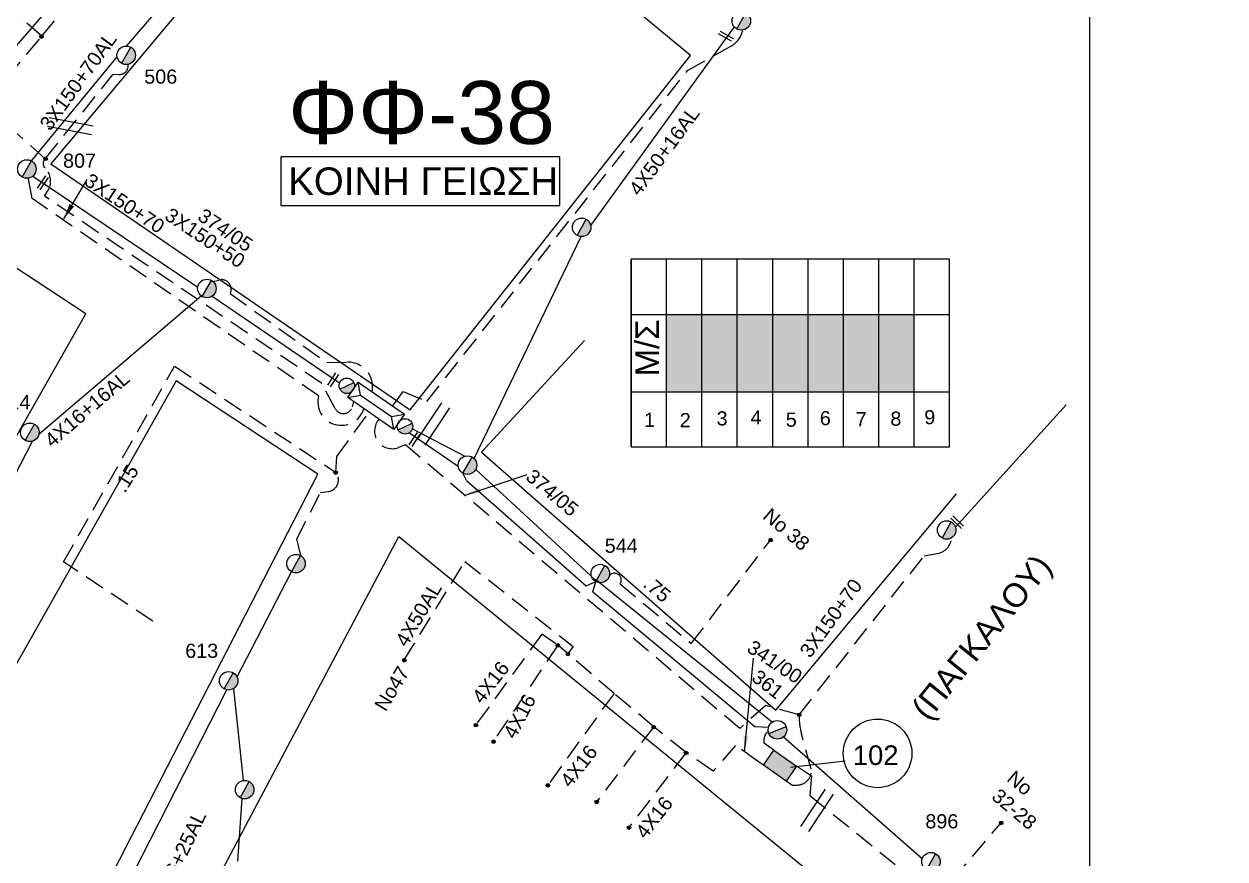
# Model space of a CAD drawing. Header units: millimetres. Extents: x 1905 to 5666, y 713 to 3158.
# Drawn here: x 2783.4 to 2936.3, y 1006.8 to 1113.2 of the extents above; entities that cross this region are included whole.
import ezdxf
from ezdxf.enums import TextEntityAlignment as Align

# ---------------------------------------------------------------- set-up
doc = ezdxf.new("R2010")
doc.units = ezdxf.units.MM
doc.linetypes.add('DASHED', pattern=[19.05, 12.7, -6.35])
for name, color, linetype in [('Link Box 4 Διευθύνσεων', 7, 'Continuous'), ('Ασφαλειοκιβώτια Χ.Τ 9 αναχωρήσεων', 7, 'Continuous'), ('Γέφυρες Εναερίου Δικτύου', 7, 'Continuous'), ('Γυμνά εναέρια ΧΤ και ΦΟΠ (3Φ)   4x16+16AL', 7, 'Continuous'), ('Γυμνά εναέρια ΧΤ και ΦΟΠ (3Φ)   4x50+16AL', 7, 'Continuous'), ('Εναέρια παροχή ΧΤ 4x16', 7, 'SYN_LINE'), ('Επιγραφές - Σχήματα', 7, 'Continuous'), ('Καλώδια ΧΤ   3x150+50AL', 7, 'DASHED'), ('Καλώδια ΧΤ   3x150+70AL', 7, 'DASHED'), ('Καλώδια ΧΤ   4x50+13.5', 7, 'Continuous'), ('Καλώδια ΧΤ   4x50AL', 7, 'DASHED'), ('Μηχανική τομή', 7, 'Continuous'), ('Στύλος ΦΜ', 7, 'Continuous'), ('Στύλος ΦΜ @ 1', 7, 'Continuous'), ('Συνδέσεις', 7, 'Continuous'), ('Συνεστραμμένα ΧΤ   3x70+54.6+25AL', 7, 'SYN_LINE'), ('Τομή', 7, 'Continuous'), ('Υποσταθμός εναέριος 2 στύλων', 7, 'Continuous'), ('Υποσταθμός πόλεως', 7, 'Continuous'), ('Υπόβαθρο ΔΕΗ', 7, 'Continuous'), ('Υπόγεια Καλώδια Δικτύου ΧΤ   .15', 7, 'DASHED')]:
    doc.layers.add(name, color=color, linetype=linetype)
doc.styles.get("Standard").update_dxf_attribs({"font": 'arial.ttf'})
doc.linetypes.add('SYN_LINE', pattern='A,0.5,-0.0001,["/\\/\\/\\/",Standard,S=0.1,R=0,X=0,Y=-0.05],-0.25', length=0.7501)
doc.dimstyles.new('ISO-25', dxfattribs={"dimtxt": 2.5, "dimasz": 2.5, "dimexe": 1.25, "dimexo": 0.625, "dimtad": 1, "dimtxsty": 'Standard', "dimcen": 2.5, "dimadec": 0, "dimazin": 0, "dimtfac": 1, "dimtmove": 0, "dimatfit": 3, "dimfxl": 1, "dimarcsym": 0})

# ---------------------------------------------------------------- blocks, each defined once
blk = doc.blocks.new('ΥΠΑΡΧΩΝ ΤΣΙΜΕΝΤΕΝΙΟΣ ΣΤΥΛΟΣ')
at = {"layer": 'Στύλος ΦΜ'}
blk.add_hatch(color=7, dxfattribs=at).paths.add_polyline_path([(-1.29, -2.28, 0.574793), (2.62, 0, 0.268822), (1.3, 2.27)])
at = {"layer": 'Στύλος ΦΜ', "color": 7}
blk.add_line((-1.29, -2.28), (1.3, 2.27), dxfattribs=at)
blk.add_circle((0, 0), 2.62, dxfattribs=at)
at = {"layer": 'Στύλος ΦΜ', "flags": 4}
for tag, p in [('ΑΡΙΘΜΟΣ', (-4.68, 8.05)), ('ΤΥΠΟΣ', (-4.91, 3.03))]:
    blk.add_attdef(tag, p, '', height=4, dxfattribs=at)
blk = doc.blocks.new('LINK BOX 4 ΑΝΑΧΩΡΗΣΕΩΝ')
at = {"layer": 'Link Box 4 Διευθύνσεων', "ltscale": 40}
blk.add_hatch(color=256, dxfattribs=at).paths.add_polyline_path([(-3.54, 0), (-3.54, -4.67), (3.54, -4.67), (3.54, 0)])
for p, q in [((-3.54, 0), (-5.33, 0)), ((5.33, 0), (3.54, 0)), ((-3.54, -4.67), (-5.33, -4.67)), ((5.33, -4.67), (3.54, -4.67))]:
    blk.add_line(p, q, dxfattribs=at)
blk.add_lwpolyline([(-3.54, -4.67), (-3.54, 0), (3.54, 0), (3.54, -4.67)], close=True, dxfattribs=at)
blk = doc.blocks.new('ΥΠΟΣΤΑΘΜΟΣ ΕΝΑΕΡΙΟΣ ΕΠΙ 2 ΣΤΥΛΩΝ')
at = {"layer": 'Υποσταθμός εναέριος 2 στύλων', "linetype": 'Continuous'}
for points in [[(-11.97, -2.11, 0.574793), (-8.45, -0.07, 0.268822), (-9.64, 1.98)], [(9.68, -2.15, 0.574793), (13.19, -0.1, 0.268822), (12.01, 1.95)]]:
    blk.add_hatch(color=256, dxfattribs=at).paths.add_polyline_path(points)
for p, q in [((-11.97, -2.11), (-9.64, 1.98)), ((9.68, -2.15), (12.01, 1.95))]:
    blk.add_line(p, q, dxfattribs=at)
for centre in [(-10.81, -0.07), (10.84, -0.1)]:
    blk.add_circle(centre, 2.36, dxfattribs=at)
at = {"layer": 'Υποσταθμός πόλεως', "linetype": 'Continuous', "ltscale": 40}
blk.add_lwpolyline([(-8.57, 2.82), (8.57, 2.82), (8.57, -2.82), (-8.57, -2.82)], close=True, dxfattribs=at)
for points in [[(-5.75, 0), (-8.57, 2.82)], [(-8.57, -2.82), (-5.75, 0)], [(-5.75, 0), (5.75, 0)], [(5.75, 0), (8.57, 2.82)], [(8.57, -2.82), (5.75, 0)]]:
    blk.add_lwpolyline(points, dxfattribs=at)
at = {"layer": 'Υποσταθμός εναέριος 2 στύλων', "ltscale": 40, "flags": 1}
for tag, p in [('ΜΕΤΑΣΧΗΜΑΤΙΣΜΟΣ', (14.09, 2.51)), ('ΙΣΧΥΣ', (14.07, -0.28)), ('ΑΡΙΘΜΟΣ', (14.19, -3))]:
    blk.add_attdef(tag, p, '', height=1.8, dxfattribs=at)
blk = doc.blocks.new('ΑΣΦΑΛΕΙΟΚΙΒΩΤΙΟ ΥΠΟΣΤΑΘΜΟΥ 9 ΑΝΑΧΩΡΗΣΕΩΝ')
at = {"layer": 'Ασφαλειοκιβώτια Χ.Τ 9 αναχωρήσεων', "ltscale": 40}
for p, q in [((-23.8, 40.36), (24.02, 40.36)), ((-9.72, 40.36), (-9.72, -40.64)), ((9.94, 40.36), (9.94, -40.64)), ((-23.8, 31.36), (24.02, 31.36)), ((-23.8, 22.36), (24.02, 22.36)), ((-23.8, 13.36), (24.02, 13.36)), ((-23.8, 4.36), (24.02, 4.36)), ((-23.8, -4.64), (24.02, -4.64)), ((-23.8, -13.64), (24.02, -13.64)), ((-23.8, -22.64), (24.02, -22.64)), ((-23.8, -31.64), (24.02, -31.64))]:
    blk.add_line(p, q, dxfattribs=at)
at = {"layer": 'Ασφαλειοκιβώτια Χ.Τ 9 αναχωρήσεων'}
blk.add_lwpolyline([(-23.8, -40.64), (24.02, -40.64), (24.02, 40.36), (-23.8, 40.36)], close=True, dxfattribs=at)
for s, p in [('1', (-18.67, 37.12)), ('2', (-18.76, 28.01)), ('3', (-18.31, 18.64)), ('4', (-18.05, 9.99)), ('5', (-18.64, 1.02)), ('6', (-18.25, -7.64)), ('7', (-18.51, -16.8)), ('8', (-18.38, -25.61)), ('9', (-18.01, -34.24))]:
    blk.add_text(s, height=3.6, rotation=270, dxfattribs=at).set_placement(p)
at = {"layer": 'Ασφαλειοκιβώτια Χ.Τ 9 αναχωρήσεων', "ltscale": 40}
for tag, height, p in [('ΟΝΟΜΑ', 5, (-0.16, 44.31)), ('ΚΕΙΜΕΝΟ 1', 2, (17.06, 35.59)), ('ΚΕΙΜΕΝΟ 2', 2, (17.06, 26.88)), ('ΚΕΙΜΕΝΟ 3', 2, (17.06, 17.69)), ('ΚΕΙΜΕΝΟ 4', 2, (17.06, 8.71)), ('ΚΕΙΜΕΝΟ 5', 2, (17.06, -0.13)), ('ΚΕΙΜΕΝΟ 6', 2, (17.06, -9.05)), ('ΚΕΙΜΕΝΟ 7', 2, (17.06, -18.13)), ('ΚΕΙΜΕΝΟ 8', 2, (17.06, -26.85)), ('ΚΕΙΜΕΝΟ 9', 2, (17.06, -35.99)), ('ΣΧ', 2, (-0.1, -42.64))]:
    blk.add_attdef(tag, text='', height=height, dxfattribs=at).set_placement(p, align=Align.MIDDLE_CENTER)
blk = doc.blocks.new('ΤΟΜΗ')
at = {"layer": 'Τομή', "ltscale": 40}
for p, q in [((-5.68, 0), (5.68, 0)), ((5.68, -2.33), (-5.68, -2.33))]:
    blk.add_line(p, q, dxfattribs=at)
blk = doc.blocks.new('ΜΗΧΑΝΙΚΗ ΤΟΜΗ')
at = {"layer": 'Μηχανική τομή', "ltscale": 40}
for p, q in [((-1.89, 0.78), (1.89, 0.78)), ((1.89, 0), (-1.89, 0))]:
    blk.add_line(p, q, dxfattribs=at)
blk = doc.blocks.new('_ΣΥΝΔΕΣΗ')
at = {"layer": 'Συνδέσεις', "linetype": 'SYN_LINE', "ltscale": 40}
blk.add_hatch(color=256, dxfattribs=at).paths.add_polyline_path([(0.5, -0.01, 1), (-0.5, -0.01, 1)])
at = {"layer": 'Συνδέσεις'}
blk.add_circle((0, -0.01), 0.5, dxfattribs=at)

msp = doc.modelspace()

# ---------------------------------------------------------------- hatches: boundary and pattern name
at = {"layer": 'Ασφαλειοκιβώτια Χ.Τ 9 αναχωρήσεων', "ltscale": 0.2}
for color, points in [(173, [(2865.18, 1066.33), (2869.68, 1066.33), (2869.68, 1076.16), (2865.18, 1076.16)]), (62, [(2869.68, 1076.16), (2869.68, 1066.33), (2874.18, 1066.33), (2874.18, 1076.16)]), (85, [(2874.18, 1076.16), (2874.18, 1066.33), (2878.68, 1066.33), (2878.68, 1076.16)]), (27, [(2878.68, 1076.16), (2878.68, 1066.33), (2883.18, 1066.33), (2883.18, 1076.16)]), (1, [(2883.18, 1076.16), (2883.18, 1066.33), (2887.68, 1066.33), (2887.68, 1076.16)]), (6, [(2887.68, 1076.16), (2887.68, 1066.33), (2892.18, 1066.33), (2892.18, 1076.16)]), (5, [(2892.18, 1076.16), (2892.18, 1066.33), (2896.68, 1066.33), (2896.68, 1076.16)])]:
    msp.add_hatch(color=color, dxfattribs=at).paths.add_polyline_path(points)

# ---------------------------------------------------------------- linework, layer by layer
at = {"layer": 'Γέφυρες Εναερίου Δικτύου', "color": 85, "linetype": 'DASHED', "ltscale": 0.2}
msp.add_lwpolyline([(2830.29, 1064.5), (2831.63, 1066.37), (2834.67, 1065.1), (2867.84, 1107.24), (2873.37, 1110.35, 0.21276), (2874.9, 1112.41, -8.872574)], format="xyb", dxfattribs=at)
at = {"layer": 'Γέφυρες Εναερίου Δικτύου', "color": 27, "linetype": 'DASHED', "ltscale": 0.2}
msp.add_lwpolyline([(2807.44, 1080.36), (2808.16, 1080.56, -0.646325), (2809.63, 1078.82), (2821.9, 1070.05), (2824.57, 1070.09, -0.480667), (2827.69, 1066.31, -4.169179)], format="xyb", dxfattribs=at)
at = {"layer": 'Γέφυρες Εναερίου Δικτύου', "color": 6, "ltscale": 0.2}
msp.add_lwpolyline([(2901.96, 1049.09), (2916.05, 1064.65)], dxfattribs=at)
at = {"layer": 'Γέφυρες Εναερίου Δικτύου', "color": 6, "linetype": 'DASHED', "ltscale": 0.2}
for points in [[(2882.05, 1025.17), (2877.83, 1026.36), (2874.48, 1023.44), (2831.93, 1059.55), (2831.04, 1059.22, -0.788729), (2828.58, 1062.82, -0.504665)], [(2881.14, 1016.23), (2881.8, 1016.23, 0.452971), (2883.58, 1018.26), (2882.35, 1022.75, -0.072611), (2882.05, 1025.17), (2897.97, 1045.43), (2899.64, 1045.71, 0.346604), (2901.46, 1047.72, -3.119549)]]:
    msp.add_lwpolyline(points, format="xyb", dxfattribs=at)
at = {"layer": 'Γέφυρες Εναερίου Δικτύου', "color": 85, "linetype": 'SYN_LINE', "ltscale": 8}
msp.add_lwpolyline([(2832.82, 1061.62), (2839.51, 1058.11)], dxfattribs=at)
at = {"layer": 'Γέφυρες Εναερίου Δικτύου', "color": 85, "linetype": 'SYN_LINE', "ltscale": 15}
for points in [[(2840.87, 1056.43), (2856.1, 1042.38)], [(2856.12, 1042.45), (2878.66, 1024.25)]]:
    msp.add_lwpolyline(points, dxfattribs=at)
at = {"layer": 'Γέφυρες Εναερίου Δικτύου', "color": 85, "linetype": 'DASHED', "ltscale": 0.2}
msp.add_lwpolyline([(2859.27, 1041.85), (2868.32, 1034.25), (2878.43, 1047.48)], dxfattribs=at)
at = {"layer": 'Γέφυρες Εναερίου Δικτύου', "color": 5, "linetype": 'DASHED', "ltscale": 0.2}
msp.add_lwpolyline([(2882.47, 1018.15), (2883.61, 1017.39), (2883.43, 1014.88), (2904.95, 997.47), (2905.03, 996.74, 0.612635), (2907.67, 995.74), (2936.26, 970.74)], format="xyb", dxfattribs=at)
msp.add_lwpolyline([(2908.33, 998.37), (2901.65, 1004.24), (2907.77, 1011.42)], dxfattribs=at)
at = {"layer": 'Γέφυρες Εναερίου Δικτύου', "color": 85, "linetype": 'DASHED', "ltscale": 0.2}
msp.add_arc((2858.53, 1042.33), 0.882, 327.1208, 135.1155, dxfattribs=at)
at = {"layer": 'Γυμνά εναέρια ΧΤ και ΦΟΠ (3Φ)   4x16+16AL', "color": 27, "ltscale": 0.2}
for points in [[(2785.26, 1060.91), (2805.94, 1078.55)], [(2777.69, 1046.99), (2784.43, 1060.03)]]:
    msp.add_lwpolyline(points, dxfattribs=at)
at = {"layer": 'Γυμνά εναέρια ΧΤ και ΦΟΠ (3Φ)   4x50+16AL', "color": 85, "ltscale": 0.2}
for points in [[(2855.51, 1087.51), (2873.8, 1112.8)], [(2840.66, 1057.82), (2854.28, 1086.09)]]:
    msp.add_lwpolyline(points, dxfattribs=at)
at = {"layer": 'Εναέρια παροχή ΧΤ 4x16', "color": 85, "linetype": 'DASHED', "ltscale": 0.2}
for points in [[(2876.76, 1019.26), (2873.95, 1021.27), (2871.12, 1018.01), (2867.65, 1020.36), (2863.54, 1023.65), (2858.48, 1027.89), (2851.33, 1034.06), (2849.28, 1035.45), (2840.9, 1023.9)], [(2851.33, 1034.06), (2843.14, 1021.79)], [(2858.48, 1027.89), (2850.05, 1016.22)], [(2863.54, 1023.65), (2856.28, 1014.12)], [(2878.09, 1021.18), (2877.61, 1021.56), (2877.61, 1021.92), (2877.66, 1022.29), (2877.71, 1022.6), (2877.89, 1022.87), (2878.03, 1022.97), (2878.12, 1023.04), (2878.18, 1023.04)], [(2867.65, 1020.36), (2860.4, 1010.85)]]:
    msp.add_lwpolyline(points, dxfattribs=at)
at = {"layer": 'Επιγραφές - Σχήματα', "ltscale": 0.2}
msp.add_line((2880.93, 1018.51), (2887.92, 1019.3), dxfattribs=at)
at = {"layer": 'Επιγραφές - Σχήματα'}
msp.add_lwpolyline([(1913.02, 1736.66), (2919.02, 1736.66), (2919.02, 736.68), (1913.02, 736.68)], close=True, dxfattribs=at)
at = {"layer": 'Επιγραφές - Σχήματα', "color": 190}
msp.add_lwpolyline([(2816.05, 1090.07), (2851.57, 1090.07), (2851.57, 1096.25), (2816.05, 1096.25)], close=True, dxfattribs=at)
at = {"layer": 'Επιγραφές - Σχήματα', "ltscale": 0.2}
msp.add_circle((2892.03, 1020.26), 4.37, dxfattribs=at)
at = {"layer": 'Καλώδια ΧΤ   3x150+70AL', "color": 62, "ltscale": 0.2}
msp.add_lwpolyline([(2786.07, 1096), (2794.74, 1106.78), (2795.42, 1106.74, 0.474308), (2796.63, 1108.03, 10.859075)], format="xyb", dxfattribs=at)
at = {"layer": 'Καλώδια ΧΤ   3x150+70AL', "color": 5, "linetype": 'DASHED', "ltscale": 0.2}
msp.add_lwpolyline([(2820.87, 1065.79), (2784.4, 1090.94), (2783.94, 1093.54)], dxfattribs=at)
msp.add_arc((2823.77, 1065.05), 3, 165.7271, 343.0442, dxfattribs=at)
at = {"layer": 'Καλώδια ΧΤ   4x50+13.5', "color": 62, "ltscale": 0.2}
for points in [[(2796.41, 1110.36), (2807.67, 1123.44)], [(2784.31, 1095.72), (2795.22, 1109)]]:
    msp.add_lwpolyline(points, dxfattribs=at)
at = {"layer": 'Καλώδια ΧΤ   4x50+13.5', "color": 27, "ltscale": 0.2}
for points in [[(2784.49, 1093.8), (2805.49, 1079.65)], [(2807.33, 1078.52), (2823.55, 1067.45)]]:
    msp.add_lwpolyline(points, dxfattribs=at)
at = {"layer": 'Καλώδια ΧΤ   4x50AL', "color": 85, "linetype": 'DASHED', "ltscale": 0.2}
msp.add_lwpolyline([(2831.78, 1032.17), (2839.5, 1044.7), (2853.3, 1033.88), (2852.6, 1032.96)], dxfattribs=at)
at = {"layer": 'Συνεστραμμένα ΧΤ   3x70+54.6+25AL', "color": 1, "ltscale": 20}
for p, q in [((2839.7, 1055.02), (2839.25, 1055.96)), ((2854.94, 1041.61), (2856.16, 1042.14)), ((2855.78, 1040.85), (2856.16, 1042.14))]:
    msp.add_line(p, q, dxfattribs=at)
at = {"layer": 'Συνεστραμμένα ΧΤ   3x70+54.6+25AL', "color": 1, "ltscale": 8}
msp.add_lwpolyline([(2832.44, 1061.11), (2838.66, 1056.85)], dxfattribs=at)
at = {"layer": 'Συνεστραμμένα ΧΤ   3x70+54.6+25AL', "color": 1, "ltscale": 15}
for points in [[(2839.7, 1055.02), (2854.94, 1041.61)], [(2855.78, 1040.85), (2876.43, 1023.69), (2878.17, 1023.59)]]:
    msp.add_lwpolyline(points, dxfattribs=at)
at = {"layer": 'Συνεστραμμένα ΧΤ   3x70+54.6+25AL', "color": 173, "ltscale": 20}
for points in [[(2810.49, 1030), (2817.42, 1043.4)], [(2795.08, 1000.7), (2809.19, 1028.35)], [(2811.11, 1014.52), (2810.54, 1006.51)]]:
    msp.add_lwpolyline(points, dxfattribs=at)
at = {"layer": 'Συνεστραμμένα ΧΤ   3x70+54.6+25AL', "color": 173, "ltscale": 15}
msp.add_lwpolyline([(2810.02, 1028.49), (2811.27, 1016.8)], dxfattribs=at)
at = {"layer": 'Συνεστραμμένα ΧΤ   3x70+54.6+25AL', "color": 1, "ltscale": 20}
msp.add_lwpolyline([(2880.07, 1022.37), (2897.73, 1006.87)], dxfattribs=at)
at = {"layer": 'Υπόβαθρο ΔΕΗ', "ltscale": 0.2}
for points in [[(2846.12, 1251.3), (2810, 1202.31), (2762.64, 1143.86), (2745.96, 1123.71), (2775.98, 1102.95), (2812.47, 1145.27), (2854, 1196.45), (2874.63, 1222.69)], [(2802.73, 1067.71), (2778.29, 1024.47), (2763.89, 1000.74), (2787.07, 990.25), (2820.78, 1055.81)]]:
    msp.add_lwpolyline(points, close=True, dxfattribs=at)
for points in [[(2884.33, 1212.04), (2832.27, 1149.65), (2786.79, 1095.37), (2832.51, 1064.04), (2868.24, 1109.14), (2841.12, 1131.64)], [(2854.72, 1072.86), (2841.6, 1058.62), (2879.1, 1025.78), (2902.1, 1053.34)], [(2829.62, 962.51), (2797.41, 985.25), (2805.89, 1000.26), (2831.07, 1047.9), (2914.67, 979.63)]]:
    msp.add_lwpolyline(points, dxfattribs=at)
msp.add_lwpolyline([(2777.05, 1085.55, 0.003849), (2749.1, 1056.73, 0.076625), (2736.6, 1038.25, 0.000632), (2726.02, 1017.83), (2750.12, 1007.16), (2774.46, 1046.73), (2791.25, 1076.26)], format="xyb", close=True, dxfattribs=at)
at = {"layer": 'Υπόγεια Καλώδια Δικτύου ΧΤ   .15', "color": 62, "ltscale": 0.2}
msp.add_lwpolyline([(2825.33, 1065.08), (2825.15, 1064.4, -0.687701), (2823, 1064.18), (2821.28, 1067.39), (2785.97, 1091.25), (2786.38, 1091.87, 0.362148), (2786.04, 1094.82, -0.43985), (2786.07, 1096), (2779, 1102.32, -0.351374), (2778.81, 1103.43), (2785.63, 1111.6), (2790.42, 1117.37), (2796.5, 1124.32), (2790.85, 1128.92)], format="xyb", dxfattribs=at)
msp.add_lwpolyline([(2785.63, 1111.6), (2780.1, 1116.41)], dxfattribs=at)
at = {"layer": 'Υπόγεια Καλώδια Δικτύου ΧΤ   .15', "color": 173, "ltscale": 0.2}
msp.add_lwpolyline([(2799.76, 1037.11), (2788.4, 1044.65), (2802.54, 1069.58), (2823.07, 1056.06), (2823.18, 1058.07), (2827.29, 1063.72)], dxfattribs=at)
msp.add_lwpolyline([(2818.59, 1045.45), (2818.11, 1047.58), (2821.12, 1053.49), (2822.07, 1053.61, 0.589397), (2823.07, 1056.06, 1.032163)], format="xyb", dxfattribs=at)

# ---------------------------------------------------------------- block references
at = {"layer": 'Link Box 4 Διευθύνσεων', "xscale": 0.5, "yscale": 0.5, "zscale": 0.5, "rotation": 325.2800914140536}
msp.add_blockref('LINK BOX 4 ΑΝΑΧΩΡΗΣΕΩΝ', (2880.28, 1019.66), dxfattribs=at)
at = {"layer": 'Ασφαλειοκιβώτια Χ.Τ 9 αναχωρήσεων', "xscale": 0.5, "yscale": 0.5, "zscale": 0.5, "rotation": 90}
msp.add_blockref('ΑΣΦΑΛΕΙΟΚΙΒΩΤΙΟ ΥΠΟΣΤΑΘΜΟΥ 9 ΑΝΑΧΩΡΗΣΕΩΝ', (2880.86, 1071.19), dxfattribs=at)
at = {"layer": 'Μηχανική τομή'}
for p, xscale, yscale, zscale, rotation in [((2872.81, 1111.78), 0.5000000000002023, 0.5000000000002023, 0.5000000000002023, 150.4675087385363), ((2785.6, 1093.05), 0.5000000000000479, 0.5000000000000479, 0.5000000000000479, 236.1156723713489), ((2822.56, 1067.97), 0.5000000000000479, 0.5000000000000479, 0.5000000000000479, 236.1156723713489), ((2832.93, 1060.36), 0.5000000000000479, 0.5000000000000479, 0.5000000000000479, 236.1156723713489), ((2902.31, 1049.86), 0.4999999999996684, 0.4999999999996684, 0.4999999999996684, 135.7761840914904)]:
    msp.add_blockref('ΜΗΧΑΝΙΚΗ ΤΟΜΗ', p, dxfattribs=dict(at, xscale=xscale, yscale=yscale, zscale=zscale, rotation=rotation))
at = {"layer": 'Στύλος ΦΜ @ 1', "ltscale": 40}
ref = msp.add_blockref('ΥΠΑΡΧΩΝ ΤΣΙΜΕΝΤΕΝΙΟΣ ΣΤΥΛΟΣ', (2874.69, 1113.57), dxfattribs=dict(at, xscale=0.4499999999998181, yscale=0.4499999999998181, zscale=0.4499999999998181))
ref.add_attrib('ΤΥΠΟΣ', '822', (2871.1, 1119.92), dxfattribs={"layer": 'Στύλος ΦΜ', "height": 1.8, "flags": 4})
ref = msp.add_blockref('ΥΠΑΡΧΩΝ ΤΣΙΜΕΝΤΕΝΙΟΣ ΣΤΥΛΟΣ', (2796.38, 1109.18), dxfattribs=dict(at, xscale=0.4499999999998181, yscale=0.4499999999998181, zscale=0.4499999999998181))
ref.add_attrib('ΤΥΠΟΣ', '506', (2798.68, 1105.57), dxfattribs={"layer": 'Στύλος ΦΜ', "height": 1.8, "flags": 4})
ref = msp.add_blockref('ΥΠΑΡΧΩΝ ΤΣΙΜΕΝΤΕΝΙΟΣ ΣΤΥΛΟΣ', (2783.73, 1094.7), dxfattribs=dict(at, xscale=0.4499999999998181, yscale=0.4499999999998181, zscale=0.4499999999998181))
ref.add_attrib('ΤΥΠΟΣ', '807', (2788.34, 1094.86), dxfattribs={"layer": 'Στύλος ΦΜ', "height": 1.8, "flags": 4})
at = {"layer": 'Στύλος ΦΜ @ 1', "ltscale": 40, "xscale": 0.4499999999998181, "yscale": 0.4499999999998181, "zscale": 0.4499999999998181}
for p in [(2854.36, 1087.27), (2806.65, 1079.48), (2839.83, 1056.98), (2900.84, 1048.72), (2818, 1044.43), (2811.46, 1015.64)]:
    msp.add_blockref('ΥΠΑΡΧΩΝ ΤΣΙΜΕΝΤΕΝΙΟΣ ΣΤΥΛΟΣ', p, dxfattribs=at)
at = {"layer": 'Στύλος ΦΜ @ 1', "ltscale": 40}
ref = msp.add_blockref('ΥΠΑΡΧΩΝ ΤΣΙΜΕΝΤΕΝΙΟΣ ΣΤΥΛΟΣ', (2784.11, 1061.16), dxfattribs=dict(at, xscale=0.4499999999998181, yscale=0.4499999999998181, zscale=0.4499999999998181))
ref.add_attrib('ΤΥΠΟΣ', '814', (2779.99, 1064.1), dxfattribs={"layer": 'Στύλος ΦΜ', "height": 1.8, "flags": 4})
ref = msp.add_blockref('ΥΠΑΡΧΩΝ ΤΣΙΜΕΝΤΕΝΙΟΣ ΣΤΥΛΟΣ', (2856.74, 1043.17), dxfattribs=dict(at, xscale=0.4499999999998181, yscale=0.4499999999998181, zscale=0.4499999999998181))
ref.add_attrib('ΑΡΙΘΜΟΣ', '544', (2857.3, 1045.81), dxfattribs={"layer": 'Στύλος ΦΜ', "height": 1.8, "flags": 4})
ref = msp.add_blockref('ΥΠΑΡΧΩΝ ΤΣΙΜΕΝΤΕΝΙΟΣ ΣΤΥΛΟΣ', (2809.42, 1029.51), dxfattribs=dict(at, xscale=0.4499999999998181, yscale=0.4499999999998181, zscale=0.4499999999998181))
ref.add_attrib('ΤΥΠΟΣ', '613', (2803.89, 1032.43), dxfattribs={"layer": 'Στύλος ΦΜ', "height": 1.8, "flags": 4})
ref = msp.add_blockref('ΥΠΑΡΧΩΝ ΤΣΙΜΕΝΤΕΝΙΟΣ ΣΤΥΛΟΣ', (2879.29, 1023.26), dxfattribs=dict(at, xscale=0.4499999999998485, yscale=0.4499999999998485, zscale=0.4499999999998485, rotation=321.8575351797707))
ref.add_attrib('ΑΡΙΘΜΟΣ', '361', (2875.85, 1029.65), dxfattribs={"layer": 'Στύλος ΦΜ', "height": 1.8, "rotation": 321.8575, "flags": 4})
ref = msp.add_blockref('ΥΠΑΡΧΩΝ ΤΣΙΜΕΝΤΕΝΙΟΣ ΣΤΥΛΟΣ', (2898.83, 1006.46), dxfattribs=dict(at, xscale=0.4499999999998181, yscale=0.4499999999998181, zscale=0.4499999999998181))
ref.add_attrib('ΤΥΠΟΣ', '896', (2898.12, 1010.71), dxfattribs={"layer": 'Στύλος ΦΜ', "height": 1.8, "flags": 4})
at = {"layer": 'Συνδέσεις', "xscale": 0.4499999999998181, "yscale": 0.4499999999998181, "zscale": 0.4499999999998181}
for p in [(2785.6, 1111.57), (2786.13, 1096.01), (2823.04, 1056.03), (2878.43, 1047.44), (2851.33, 1034.02), (2831.78, 1032.13), (2852.6, 1032.92), (2882.05, 1025.17), (2840.9, 1023.86), (2863.54, 1023.61), (2843.14, 1021.75), (2867.65, 1020.32), (2850.05, 1016.19), (2856.28, 1014.08), (2860.4, 1010.81), (2907.77, 1011.41)]:
    msp.add_blockref('_ΣΥΝΔΕΣΗ', p, dxfattribs=at)
at = {"layer": 'Τομή'}
for p, xscale, yscale, zscale, rotation in [((2789.37, 1100.73), 0.5000000000000031, 0.5000000000000031, 0.5000000000000031, 349.3399933788514), ((2835, 1062.55), 0.5000000000001801, 0.5000000000001801, 0.5000000000001801, 56.56745948086644), ((2883.84, 1013.32), 0.5000000000001801, 0.5000000000001801, 0.5000000000001801, 56.56745948086644)]:
    msp.add_blockref('ΤΟΜΗ', p, dxfattribs=dict(at, xscale=xscale, yscale=yscale, zscale=zscale, rotation=rotation))
at = {"layer": 'Υποσταθμός εναέριος 2 στύλων', "xscale": 0.4176092310177059, "yscale": 0.4176092310177059, "zscale": 0.4176092310177059, "rotation": 325.1597094279931}
msp.add_blockref('ΥΠΟΣΤΑΘΜΟΣ ΕΝΑΕΡΙΟΣ ΕΠΙ 2 ΣΤΥΛΩΝ', (2828.19, 1064.53), dxfattribs=at)

# ---------------------------------------------------------------- texts
at = {"layer": 'Γυμνά εναέρια ΧΤ και ΦΟΠ (3Φ)   4x16+16AL', "ltscale": 0.2}
msp.add_text('4X16+16AL', height=1.8, rotation=40.7146, dxfattribs=at).set_placement((2791.38, 1064.12), align=Align.MIDDLE)
at = {"layer": 'Γυμνά εναέρια ΧΤ και ΦΟΠ (3Φ)   4x50+16AL', "ltscale": 0.2}
msp.add_text('4X50+16AL', height=1.8, rotation=53.7419, dxfattribs=at).set_placement((2864.87, 1097), align=Align.MIDDLE)
at = {"layer": 'Εναέρια παροχή ΧΤ 4x16', "ltscale": 20}
for rotation, p in [(52.3004, (2842.77, 1029.32)), (62.1536, (2846.45, 1024.99)), (52.2798, (2854, 1018.65)), (51.9752, (2863.58, 1012.11))]:
    msp.add_text('4X16', height=1.8, rotation=rotation, dxfattribs=at).set_placement(p, align=Align.MIDDLE)
at = {"layer": 'Επιγραφές - Σχήματα', "ltscale": 0.2, "attachment_point": 1}
for s, insert, char_height, width in [('ΦΦ-38', (2816.98, 1105.9), 8, 50.8867), ('102', (2888.88, 1021.28), 2.5, 6.9315)]:
    msp.add_mtext(s, dxfattribs=dict(at, insert=insert, char_height=char_height, width=width))
at = {"layer": 'Επιγραφές - Σχήματα', "color": 190, "insert": (2817.01, 1094.9), "char_height": 3.5, "width": 35.1311, "attachment_point": 1}
msp.add_mtext('KOINH ΓΕΙΩΣΗ', dxfattribs=at)
at = {"layer": 'Επιγραφές - Σχήματα', "ltscale": 0.2, "attachment_point": 1}
for s, insert, char_height, width, rotation in [('374/05', (2806.32, 1089.81), 1.8, 6.948, 326.286), ('Μ/Σ', (2861.2, 1068.28), 3, 6.1735, 90), ('374/05', (2848.26, 1056.64), 1.8, 6.948, 319.8926), ('Νο 38', (2878.45, 1051.65), 1.8, 6.948, 319.8926), ('(ΠΑΓΚΑΛΟΥ)', (2896.13, 1026.15), 3, 82.7026, 51.1268), ('.75', (2863.22, 1042.98), 1.8, 6.948, 319.8926), ('3Χ150+70', (2881.99, 1033.34), 1.8, 6.948, 54.2106), ('341/00', (2876.25, 1034.81), 1.8, 6.948, 326.286), ('Νο47', (2827.87, 1026.41), 1.8, 6.948, 58.8736), ('Νο 32-28', (2909.51, 1018.22), 1.8, 6.948, 319.8926)]:
    msp.add_mtext(s, dxfattribs=dict(at, insert=insert, char_height=char_height, width=width, rotation=rotation))
at = {"layer": 'Καλώδια ΧΤ   3x150+50AL', "ltscale": 0.2, "insert": (2802.12, 1089.88), "char_height": 1.8, "width": 6.948, "attachment_point": 1, "rotation": 326.286}
msp.add_mtext('3Χ150+50', dxfattribs=at)
at = {"layer": 'Καλώδια ΧΤ   3x150+70AL', "ltscale": 0.2}
msp.add_text('3X150+70AL', height=1.8, rotation=53.9668, dxfattribs=at).set_placement((2790.26, 1105.88), align=Align.MIDDLE)
at = {"layer": 'Καλώδια ΧΤ   3x150+70AL', "ltscale": 0.2, "insert": (2791.89, 1094.28), "char_height": 1.8, "width": 6.948, "attachment_point": 1, "rotation": 326.286}
msp.add_mtext('3Χ150+70', dxfattribs=at)
at = {"layer": 'Καλώδια ΧΤ   4x50AL', "ltscale": 20}
msp.add_text('4X50AL', height=1.8, rotation=59.3277, dxfattribs=at).set_placement((2833.59, 1037.99), align=Align.MIDDLE)
at = {"layer": 'Συνεστραμμένα ΧΤ   3x70+54.6+25AL', "ltscale": 20}
msp.add_text('3X70+54.6+25AL', height=1.8, rotation=64.633, dxfattribs=at).set_placement((2801.61, 1003.92), align=Align.MIDDLE)
at = {"layer": 'Υπόγεια Καλώδια Δικτύου ΧΤ   .15', "ltscale": 0.2}
msp.add_text('.15', height=1.8, rotation=57.7001, dxfattribs=at).set_placement((2796.39, 1055.28), align=Align.MIDDLE)

# ---------------------------------------------------------------- leaders
at = {"layer": 'Επιγραφές - Σχήματα', "ltscale": 40}
for points in [[(2788.43, 1088.36), (2791.39, 1093.35)], [(2839.54, 1053.17), (2847.41, 1055.78)], [(2875.09, 1020.46), (2876.24, 1032.4)]]:
    msp.add_leader(points, dimstyle='ISO-25', override={"dimasz": 2, "dimtad": 0}, dxfattribs=at)

doc.saveas('drawing.dxf')
